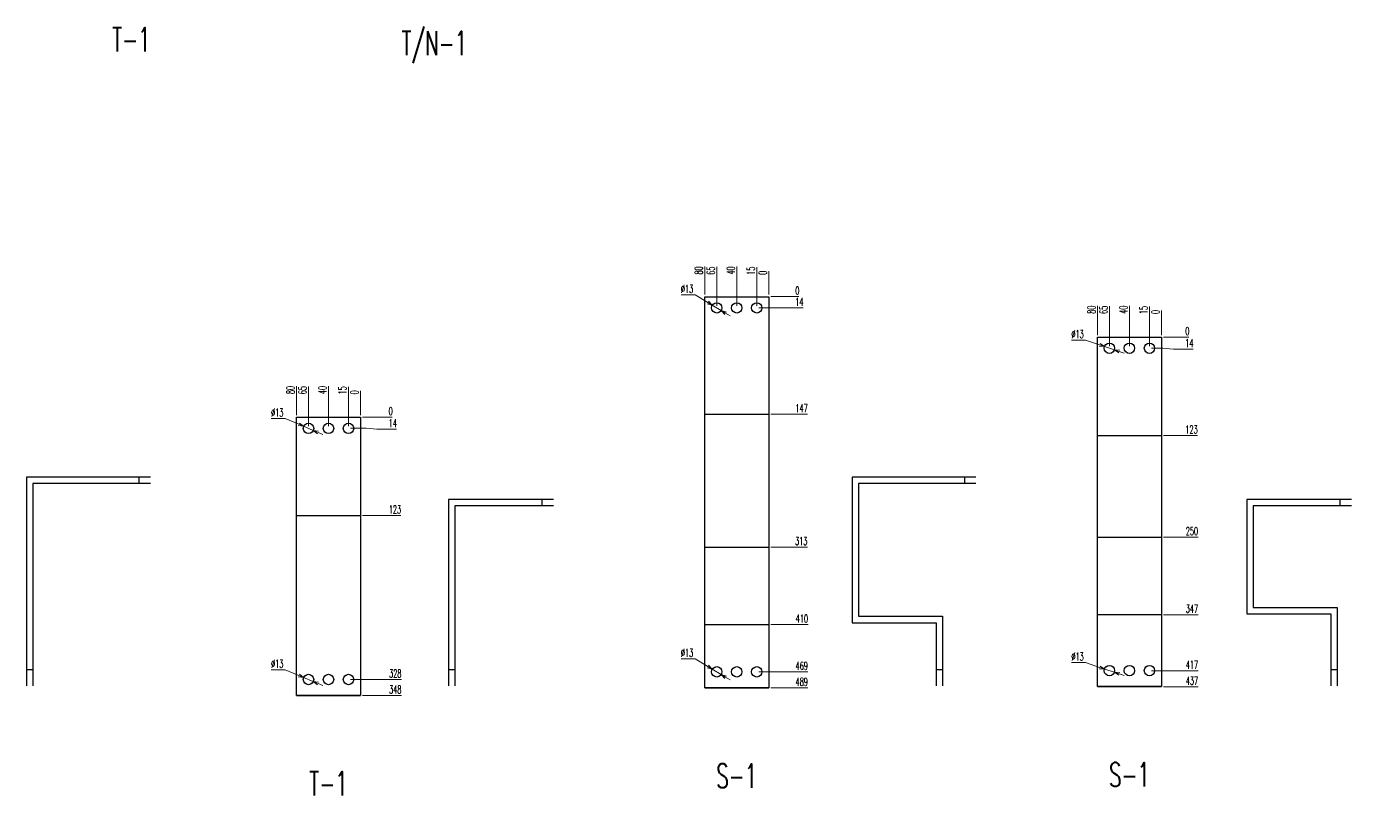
# Model space of a CAD drawing. Header units: millimetres. Extents: x 173893 to 258446, y -176540 to -123824.
# Drawn here: x 198148 to 199804, y -126255 to -125294 of the extents above; entities that cross this region are included whole.
import ezdxf
from ezdxf.enums import TextEntityAlignment as Align

# ---------------------------------------------------------------- set-up
doc = ezdxf.new("R2010")
doc.units = ezdxf.units.MM
doc.header["$LTSCALE"] = 3
doc.layers.add('@.DM. NÉT CHÍNH', color=7, linetype='Continuous')
doc.layers.add('@.VISIBLE', color=7, linetype='Continuous')
doc.styles.add('Ann_w01', font='romans.shx', dxfattribs={"width": 0.6, "bigfont": 'chineset.shx'})
doc.dimstyles.new('Dim 01_SC05', dxfattribs={"dimscale": 5, "dimtxt": 2, "dimasz": 1.3, "dimexe": 0.5, "dimexo": 0.5, "dimgap": 0.5, "dimtad": 1, "dimtoh": 1, "dimdec": 1, "dimzin": 12, "dimdsep": 46, "dimtxsty": 'Ann_w01', "dimblk": 'OPEN30', "dimcen": 1.5, "dimclrd": 6, "dimclre": 6, "dimclrt": 3, "dimadec": 1, "dimazin": 3, "dimtm": 1e-09, "dimtfac": 1, "dimtdec": 1, "dimtmove": 0, "dimatfit": 3, "dimldrblk": 'OPEN30', "dimfxl": 1, "dimtolj": 1, "dimlwd": 20, "dimlwe": 20, "dimarcsym": 0})

# ---------------------------------------------------------------- blocks, each defined once
blk = doc.blocks.new('*D2054')
at = {"layer": '@.VISIBLE', "color": 6, "lineweight": 20, "transparency": 16777216}
blk.add_line((198567.7, -126130.4), (198616.4, -126130.4), dxfattribs=at)
at = {"layer": 'Defpoints', "color": 0, "transparency": 16777216}
for p in [(198526.8, -125782.4), (198565.2, -126130.4), (198598.5, -126130.4)]:
    blk.add_point(p, dxfattribs=at)
at = {"layer": '@.VISIBLE', "color": 3, "transparency": 16777216, "insert": (198608.7, -126122.9), "char_height": 10, "attachment_point": 5, "style": 'Ann_w01'}
blk.add_mtext('\\A1;348', dxfattribs=at)
blk = doc.blocks.new('_Open30')
at = {"color": 0, "linetype": 'ByBlock', "lineweight": -2}
for p, q in [((-1, 0.27), (0, 0)), ((0, 0), (-1, -0.27)), ((0, 0), (-1, 0))]:
    blk.add_line(p, q, dxfattribs=at)
blk = doc.blocks.new('*D2055')
at = {"layer": '@.VISIBLE', "color": 6, "lineweight": 20, "transparency": 16777216}
blk.add_line((198552.7, -126110.4), (198616.4, -126110.4), dxfattribs=at)
at = {"layer": 'Defpoints', "color": 0, "transparency": 16777216}
for p in [(198526.8, -125782.4), (198550.2, -126110.4), (198598.5, -126110.4)]:
    blk.add_point(p, dxfattribs=at)
at = {"layer": '@.VISIBLE', "color": 3, "transparency": 16777216, "insert": (198608.7, -126102.9), "char_height": 10, "attachment_point": 5, "style": 'Ann_w01'}
blk.add_mtext('\\A1;328', dxfattribs=at)
blk = doc.blocks.new('*D2056')
at = {"layer": '@.VISIBLE', "color": 6, "lineweight": 20, "transparency": 16777216}
blk.add_line((198567.7, -125905.4), (198615.6, -125905.4), dxfattribs=at)
at = {"layer": 'Defpoints', "color": 0, "transparency": 16777216}
for p in [(198526.8, -125782.4), (198565.2, -125905.4), (198598.5, -125905.4)]:
    blk.add_point(p, dxfattribs=at)
at = {"layer": '@.VISIBLE', "color": 3, "transparency": 16777216, "insert": (198608.3, -125897.9), "char_height": 10, "attachment_point": 5, "style": 'Ann_w01'}
blk.add_mtext('\\A1;123', dxfattribs=at)
blk = doc.blocks.new('*D2057')
at = {"layer": '@.VISIBLE', "color": 6, "lineweight": 20, "transparency": 16777216}
for p, q in [((198552.7, -125796.4), (198572.5, -125796.4)), ((198572.5, -125796.4), (198585.5, -125797.4)), ((198585.5, -125797.4), (198610.1, -125797.4))]:
    blk.add_line(p, q, dxfattribs=at)
at = {"layer": 'Defpoints', "color": 0, "transparency": 16777216}
for p in [(198526.8, -125782.4), (198550.2, -125796.4), (198598.5, -125797.4)]:
    blk.add_point(p, dxfattribs=at)
at = {"layer": '@.VISIBLE', "color": 3, "transparency": 16777216, "insert": (198605.6, -125789.9), "char_height": 10, "attachment_point": 5, "style": 'Ann_w01'}
blk.add_mtext('\\A1;14', dxfattribs=at)
blk = doc.blocks.new('*D2058')
at = {"layer": '@.VISIBLE', "color": 6, "lineweight": 20, "transparency": 16777216}
blk.add_line((198567.7, -125782.4), (198605, -125782.4), dxfattribs=at)
at = {"layer": 'Defpoints', "color": 0, "transparency": 16777216}
for p in [(198526.8, -125782.4), (198565.2, -125782.4), (198598.5, -125782.4)]:
    blk.add_point(p, dxfattribs=at)
at = {"layer": '@.VISIBLE', "color": 3, "transparency": 16777216, "insert": (198603, -125774.9), "char_height": 10, "attachment_point": 5, "style": 'Ann_w01'}
blk.add_mtext('\\A1;0', dxfattribs=at)
blk = doc.blocks.new('*D2059')
at = {"layer": '@.VISIBLE', "color": 6, "lineweight": 20, "transparency": 16777216}
blk.add_line((198485.2, -125779.9), (198485.2, -125743.7), dxfattribs=at)
at = {"layer": 'Defpoints', "color": 0, "transparency": 16777216}
for p in [(198485.2, -125755.9), (198485.2, -125782.4), (198565.2, -125782.4)]:
    blk.add_point(p, dxfattribs=at)
at = {"layer": '@.VISIBLE', "color": 3, "transparency": 16777216, "insert": (198477.7, -125748.5), "char_height": 10, "attachment_point": 5, "rotation": 90, "style": 'Ann_w01'}
blk.add_mtext('\\A1;80', dxfattribs=at)
blk = doc.blocks.new('*D2060')
at = {"layer": '@.VISIBLE', "color": 6, "lineweight": 20, "transparency": 16777216}
blk.add_line((198500.2, -125793.9), (198500.2, -125744), dxfattribs=at)
at = {"layer": 'Defpoints', "color": 0, "transparency": 16777216}
for p in [(198500.2, -125755.9), (198500.2, -125796.4), (198565.2, -125782.4)]:
    blk.add_point(p, dxfattribs=at)
at = {"layer": '@.VISIBLE', "color": 3, "transparency": 16777216, "insert": (198492.7, -125748.7), "char_height": 10, "attachment_point": 5, "rotation": 90, "style": 'Ann_w01'}
blk.add_mtext('\\A1;65', dxfattribs=at)
blk = doc.blocks.new('*D2061')
at = {"layer": '@.VISIBLE', "color": 6, "lineweight": 20, "transparency": 16777216}
blk.add_line((198525.2, -125793.9), (198525.2, -125743.7), dxfattribs=at)
at = {"layer": 'Defpoints', "color": 0, "transparency": 16777216}
for p in [(198525.2, -125755.9), (198525.2, -125796.4), (198565.2, -125782.4)]:
    blk.add_point(p, dxfattribs=at)
at = {"layer": '@.VISIBLE', "color": 3, "transparency": 16777216, "insert": (198517.7, -125748.5), "char_height": 10, "attachment_point": 5, "rotation": 90, "style": 'Ann_w01'}
blk.add_mtext('\\A1;40', dxfattribs=at)
blk = doc.blocks.new('*D2062')
at = {"layer": '@.VISIBLE', "color": 6, "lineweight": 20, "transparency": 16777216}
blk.add_line((198550.2, -125793.9), (198550.2, -125744.5), dxfattribs=at)
at = {"layer": 'Defpoints', "color": 0, "transparency": 16777216}
for p in [(198550.2, -125755.9), (198550.2, -125796.4), (198565.2, -125782.4)]:
    blk.add_point(p, dxfattribs=at)
at = {"layer": '@.VISIBLE', "color": 3, "transparency": 16777216, "insert": (198542.7, -125749), "char_height": 10, "attachment_point": 5, "rotation": 90, "style": 'Ann_w01'}
blk.add_mtext('\\A1;15', dxfattribs=at)
blk = doc.blocks.new('*D2063')
at = {"layer": '@.VISIBLE', "color": 6, "lineweight": 20, "transparency": 16777216}
blk.add_line((198565.2, -125779.9), (198565.2, -125749.4), dxfattribs=at)
at = {"layer": 'Defpoints', "color": 0, "transparency": 16777216}
for p in [(198565.2, -125755.9), (198565.2, -125782.4), (198565.2, -125782.4)]:
    blk.add_point(p, dxfattribs=at)
at = {"layer": '@.VISIBLE', "color": 3, "transparency": 16777216, "insert": (198557.7, -125751.4), "char_height": 10, "attachment_point": 5, "rotation": 90, "style": 'Ann_w01'}
blk.add_mtext('\\A1;0', dxfattribs=at)
blk = doc.blocks.new('*D2064')
at = {"layer": '@.VISIBLE', "color": 6, "lineweight": 20, "transparency": 16777216}
for p, q in [((198453.6, -125784.2), (198471.2, -125784.2)), ((198471.2, -125784.2), (198488.2, -125791.4)), ((198506.2, -125799), (198494.2, -125793.9)), ((198512.2, -125801.5), (198518.2, -125804))]:
    blk.add_line(p, q, dxfattribs=at)
at = {"layer": 'Defpoints', "color": 0, "transparency": 16777216}
for p in [(198494.2, -125793.9), (198506.2, -125799)]:
    blk.add_point(p, dxfattribs=at)
at = {"layer": '@.VISIBLE', "color": 6, "lineweight": 20, "transparency": 16777216, "xscale": 6.5, "yscale": 6.5, "zscale": 6.5}
for p, rotation in [((198494.2, -125793.9), 337.2043009757998), ((198506.2, -125799), 157.2043009757998)]:
    blk.add_blockref('_Open30', p, dxfattribs=dict(at, rotation=rotation))
at = {"layer": '@.VISIBLE', "color": 3, "transparency": 16777216, "insert": (198461.1, -125776.7), "char_height": 10, "attachment_point": 5, "style": 'Ann_w01'}
blk.add_mtext('\\A1;∅13', dxfattribs=at)
blk = doc.blocks.new('*D2065')
at = {"layer": '@.VISIBLE', "color": 6, "lineweight": 20, "transparency": 16777216}
for p, q in [((198453.6, -126098.2), (198471.2, -126098.2)), ((198471.2, -126098.2), (198488.2, -126105.4)), ((198506.2, -126113), (198494.2, -126107.9)), ((198512.2, -126115.5), (198518.2, -126118))]:
    blk.add_line(p, q, dxfattribs=at)
at = {"layer": 'Defpoints', "color": 0, "transparency": 16777216}
for p in [(198494.2, -126107.9), (198506.2, -126113)]:
    blk.add_point(p, dxfattribs=at)
at = {"layer": '@.VISIBLE', "color": 6, "lineweight": 20, "transparency": 16777216, "xscale": 6.5, "yscale": 6.5, "zscale": 6.5}
for p, rotation in [((198494.2, -126107.9), 337.2043009758238), ((198506.2, -126113), 157.2043009758238)]:
    blk.add_blockref('_Open30', p, dxfattribs=dict(at, rotation=rotation))
at = {"layer": '@.VISIBLE', "color": 3, "transparency": 16777216, "insert": (198461.1, -126090.7), "char_height": 10, "attachment_point": 5, "style": 'Ann_w01'}
blk.add_mtext('\\A1;∅13', dxfattribs=at)
blk = doc.blocks.new('*D2066')
at = {"layer": '@.DM. NÉT CHÍNH', "color": 6, "linetype": 'Continuous', "lineweight": 20, "transparency": 16777216}
blk.add_line((199077.9, -126120.8), (199124.3, -126120.8), dxfattribs=at)
at = {"layer": 'Defpoints', "color": 0, "linetype": 'Continuous', "transparency": 16777216}
for p in [(199035.4, -125631.8), (199075.4, -126120.8), (199106.6, -126120.8)]:
    blk.add_point(p, dxfattribs=at)
at = {"layer": '@.DM. NÉT CHÍNH', "color": 3, "linetype": 'Continuous', "transparency": 16777216, "insert": (199116.7, -126113.3), "char_height": 10, "attachment_point": 5, "style": 'Ann_w01'}
blk.add_mtext('\\A1;489', dxfattribs=at)
blk = doc.blocks.new('*D2067')
at = {"layer": '@.DM. NÉT CHÍNH', "color": 6, "linetype": 'Continuous', "lineweight": 20, "transparency": 16777216}
blk.add_line((199062.9, -126100.8), (199124.3, -126100.8), dxfattribs=at)
at = {"layer": 'Defpoints', "color": 0, "linetype": 'Continuous', "transparency": 16777216}
for p in [(199035.4, -125631.8), (199060.4, -126100.8), (199106.6, -126100.8)]:
    blk.add_point(p, dxfattribs=at)
at = {"layer": '@.DM. NÉT CHÍNH', "color": 3, "linetype": 'Continuous', "transparency": 16777216, "insert": (199116.7, -126093.3), "char_height": 10, "attachment_point": 5, "style": 'Ann_w01'}
blk.add_mtext('\\A1;469', dxfattribs=at)
blk = doc.blocks.new('*D2068')
at = {"layer": '@.DM. NÉT CHÍNH', "color": 6, "linetype": 'Continuous', "lineweight": 20, "transparency": 16777216}
blk.add_line((199077.9, -126041.8), (199124.5, -126041.8), dxfattribs=at)
at = {"layer": 'Defpoints', "color": 0, "linetype": 'Continuous', "transparency": 16777216}
for p in [(199035.4, -125631.8), (199075.4, -126041.8), (199106.6, -126041.8)]:
    blk.add_point(p, dxfattribs=at)
at = {"layer": '@.DM. NÉT CHÍNH', "color": 3, "linetype": 'Continuous', "transparency": 16777216, "insert": (199116.8, -126034.3), "char_height": 10, "attachment_point": 5, "style": 'Ann_w01'}
blk.add_mtext('\\A1;410', dxfattribs=at)
blk = doc.blocks.new('*D2069')
at = {"layer": '@.DM. NÉT CHÍNH', "color": 6, "linetype": 'Continuous', "lineweight": 20, "transparency": 16777216}
blk.add_line((199077.9, -125944.8), (199123.7, -125944.8), dxfattribs=at)
at = {"layer": 'Defpoints', "color": 0, "linetype": 'Continuous', "transparency": 16777216}
for p in [(199035.4, -125631.8), (199075.4, -125944.8), (199105.8, -125944.8)]:
    blk.add_point(p, dxfattribs=at)
at = {"layer": '@.DM. NÉT CHÍNH', "color": 3, "linetype": 'Continuous', "transparency": 16777216, "insert": (199116, -125937.3), "char_height": 10, "attachment_point": 5, "style": 'Ann_w01'}
blk.add_mtext('\\A1;313', dxfattribs=at)
blk = doc.blocks.new('*D2070')
at = {"layer": '@.DM. NÉT CHÍNH', "color": 6, "linetype": 'Continuous', "lineweight": 20, "transparency": 16777216}
blk.add_line((199077.9, -125778.8), (199123.7, -125778.8), dxfattribs=at)
at = {"layer": 'Defpoints', "color": 0, "linetype": 'Continuous', "transparency": 16777216}
for p in [(199035.4, -125631.8), (199075.4, -125778.8), (199106.6, -125778.8)]:
    blk.add_point(p, dxfattribs=at)
at = {"layer": '@.DM. NÉT CHÍNH', "color": 3, "linetype": 'Continuous', "transparency": 16777216, "insert": (199116.4, -125771.3), "char_height": 10, "attachment_point": 5, "style": 'Ann_w01'}
blk.add_mtext('\\A1;147', dxfattribs=at)
blk = doc.blocks.new('*D2071')
at = {"layer": '@.DM. NÉT CHÍNH', "color": 6, "linetype": 'Continuous', "lineweight": 20, "transparency": 16777216}
blk.add_line((199062.9, -125645.8), (199118.3, -125645.8), dxfattribs=at)
at = {"layer": 'Defpoints', "color": 0, "linetype": 'Continuous', "transparency": 16777216}
for p in [(199035.4, -125631.8), (199060.4, -125645.8), (199106.6, -125645.8)]:
    blk.add_point(p, dxfattribs=at)
at = {"layer": '@.DM. NÉT CHÍNH', "color": 3, "linetype": 'Continuous', "transparency": 16777216, "insert": (199113.7, -125638.3), "char_height": 10, "attachment_point": 5, "style": 'Ann_w01'}
blk.add_mtext('\\A1;14', dxfattribs=at)
blk = doc.blocks.new('*D2072')
at = {"layer": '@.DM. NÉT CHÍNH', "color": 6, "linetype": 'Continuous', "lineweight": 20, "transparency": 16777216}
blk.add_line((199077.9, -125631.8), (199113.1, -125631.8), dxfattribs=at)
at = {"layer": 'Defpoints', "color": 0, "linetype": 'Continuous', "transparency": 16777216}
for p in [(199035.4, -125631.8), (199075.4, -125631.8), (199106.6, -125631.8)]:
    blk.add_point(p, dxfattribs=at)
at = {"layer": '@.DM. NÉT CHÍNH', "color": 3, "linetype": 'Continuous', "transparency": 16777216, "insert": (199111.1, -125624.3), "char_height": 10, "attachment_point": 5, "style": 'Ann_w01'}
blk.add_mtext('\\A1;0', dxfattribs=at)
blk = doc.blocks.new('*D2073')
at = {"layer": '@.DM. NÉT CHÍNH', "color": 6, "linetype": 'Continuous', "lineweight": 20, "transparency": 16777216}
blk.add_line((198995.4, -125629.3), (198995.4, -125594.3), dxfattribs=at)
at = {"layer": 'Defpoints', "color": 0, "linetype": 'Continuous', "transparency": 16777216}
for p in [(198995.4, -125606.5), (198995.4, -125631.8), (199075.4, -125631.8)]:
    blk.add_point(p, dxfattribs=at)
at = {"layer": '@.DM. NÉT CHÍNH', "color": 3, "linetype": 'Continuous', "transparency": 16777216, "insert": (198987.9, -125599.1), "char_height": 10, "attachment_point": 5, "rotation": 90, "style": 'Ann_w01'}
blk.add_mtext('\\A1;80', dxfattribs=at)
blk = doc.blocks.new('*D2074')
at = {"layer": '@.DM. NÉT CHÍNH', "color": 6, "linetype": 'Continuous', "lineweight": 20, "transparency": 16777216}
blk.add_line((199010.4, -125643.3), (199010.4, -125594.5), dxfattribs=at)
at = {"layer": 'Defpoints', "color": 0, "linetype": 'Continuous', "transparency": 16777216}
for p in [(199010.4, -125606.5), (199010.4, -125645.8), (199075.4, -125631.8)]:
    blk.add_point(p, dxfattribs=at)
at = {"layer": '@.DM. NÉT CHÍNH', "color": 3, "linetype": 'Continuous', "transparency": 16777216, "insert": (199002.9, -125599.3), "char_height": 10, "attachment_point": 5, "rotation": 90, "style": 'Ann_w01'}
blk.add_mtext('\\A1;65', dxfattribs=at)
blk = doc.blocks.new('*D2075')
at = {"layer": '@.DM. NÉT CHÍNH', "color": 6, "linetype": 'Continuous', "lineweight": 20, "transparency": 16777216}
blk.add_line((199035.4, -125643.3), (199035.4, -125594.3), dxfattribs=at)
at = {"layer": 'Defpoints', "color": 0, "linetype": 'Continuous', "transparency": 16777216}
for p in [(199035.4, -125606.5), (199035.4, -125645.8), (199075.4, -125631.8)]:
    blk.add_point(p, dxfattribs=at)
at = {"layer": '@.DM. NÉT CHÍNH', "color": 3, "linetype": 'Continuous', "transparency": 16777216, "insert": (199027.9, -125599.1), "char_height": 10, "attachment_point": 5, "rotation": 90, "style": 'Ann_w01'}
blk.add_mtext('\\A1;40', dxfattribs=at)
blk = doc.blocks.new('*D2076')
at = {"layer": '@.DM. NÉT CHÍNH', "color": 6, "linetype": 'Continuous', "lineweight": 20, "transparency": 16777216}
blk.add_line((199060.4, -125643.3), (199060.4, -125595.1), dxfattribs=at)
at = {"layer": 'Defpoints', "color": 0, "linetype": 'Continuous', "transparency": 16777216}
for p in [(199060.4, -125606.5), (199060.4, -125645.8), (199075.4, -125631.8)]:
    blk.add_point(p, dxfattribs=at)
at = {"layer": '@.DM. NÉT CHÍNH', "color": 3, "linetype": 'Continuous', "transparency": 16777216, "insert": (199052.9, -125599.5), "char_height": 10, "attachment_point": 5, "rotation": 90, "style": 'Ann_w01'}
blk.add_mtext('\\A1;15', dxfattribs=at)
blk = doc.blocks.new('*D2077')
at = {"layer": '@.DM. NÉT CHÍNH', "color": 6, "linetype": 'Continuous', "lineweight": 20, "transparency": 16777216}
blk.add_line((199075.4, -125629.3), (199075.4, -125600), dxfattribs=at)
at = {"layer": 'Defpoints', "color": 0, "linetype": 'Continuous', "transparency": 16777216}
for p in [(199075.4, -125606.5), (199075.4, -125631.8), (199075.4, -125631.8)]:
    blk.add_point(p, dxfattribs=at)
at = {"layer": '@.DM. NÉT CHÍNH', "color": 3, "linetype": 'Continuous', "transparency": 16777216, "insert": (199067.9, -125602), "char_height": 10, "attachment_point": 5, "rotation": 90, "style": 'Ann_w01'}
blk.add_mtext('\\A1;0', dxfattribs=at)
blk = doc.blocks.new('*D2078')
at = {"layer": '@.DM. NÉT CHÍNH', "color": 6, "linetype": 'Continuous', "lineweight": 20, "transparency": 16777216}
for p, q in [((198965.8, -125629.5), (198983.5, -125629.5)), ((198983.5, -125629.5), (198999.3, -125639.1)), ((199016, -125649.2), (199004.8, -125642.5)), ((199021.5, -125652.6), (199027.1, -125655.9))]:
    blk.add_line(p, q, dxfattribs=at)
at = {"layer": 'Defpoints', "color": 0, "linetype": 'Continuous', "transparency": 16777216}
for p in [(199004.8, -125642.5), (199016, -125649.2)]:
    blk.add_point(p, dxfattribs=at)
at = {"layer": '@.DM. NÉT CHÍNH', "color": 6, "linetype": 'Continuous', "lineweight": 20, "transparency": 16777216, "xscale": 6.5, "yscale": 6.5, "zscale": 6.5}
for p, rotation in [((199004.8, -125642.5), 328.806733501561), ((199016, -125649.2), 148.806733501561)]:
    blk.add_blockref('_Open30', p, dxfattribs=dict(at, rotation=rotation))
at = {"layer": '@.DM. NÉT CHÍNH', "color": 3, "linetype": 'Continuous', "transparency": 16777216, "insert": (198973.4, -125622), "char_height": 10, "attachment_point": 5, "style": 'Ann_w01'}
blk.add_mtext('\\A1;∅13', dxfattribs=at)
blk = doc.blocks.new('*D2079')
at = {"layer": '@.DM. NÉT CHÍNH', "color": 6, "linetype": 'Continuous', "lineweight": 20, "transparency": 16777216}
for p, q in [((198965.8, -126084.5), (198983.5, -126084.5)), ((198983.5, -126084.5), (198999.3, -126094.1)), ((199016, -126104.2), (199004.8, -126097.5)), ((199021.5, -126107.6), (199027.1, -126110.9))]:
    blk.add_line(p, q, dxfattribs=at)
at = {"layer": 'Defpoints', "color": 0, "linetype": 'Continuous', "transparency": 16777216}
for p in [(199004.8, -126097.5), (199016, -126104.2)]:
    blk.add_point(p, dxfattribs=at)
at = {"layer": '@.DM. NÉT CHÍNH', "color": 6, "linetype": 'Continuous', "lineweight": 20, "transparency": 16777216, "xscale": 6.5, "yscale": 6.5, "zscale": 6.5}
for p, rotation in [((199004.8, -126097.5), 328.8067335016794), ((199016, -126104.2), 148.8067335016794)]:
    blk.add_blockref('_Open30', p, dxfattribs=dict(at, rotation=rotation))
at = {"layer": '@.DM. NÉT CHÍNH', "color": 3, "linetype": 'Continuous', "transparency": 16777216, "insert": (198973.4, -126077), "char_height": 10, "attachment_point": 5, "style": 'Ann_w01'}
blk.add_mtext('\\A1;∅13', dxfattribs=at)
blk = doc.blocks.new('*D2080')
at = {"layer": '@.VISIBLE', "color": 6, "lineweight": 20, "transparency": 16777216}
blk.add_line((199568.7, -126119.4), (199612, -126119.4), dxfattribs=at)
at = {"layer": 'Defpoints', "color": 0, "transparency": 16777216}
for p in [(199526.2, -125682.4), (199566.2, -126119.4), (199594.1, -126119.4)]:
    blk.add_point(p, dxfattribs=at)
at = {"layer": '@.VISIBLE', "color": 3, "transparency": 16777216, "insert": (199604.3, -126111.9), "char_height": 10, "attachment_point": 5, "style": 'Ann_w01'}
blk.add_mtext('\\A1;437', dxfattribs=at)
blk = doc.blocks.new('*D2081')
at = {"layer": '@.VISIBLE', "color": 6, "lineweight": 20, "transparency": 16777216}
blk.add_line((199553.7, -126099.4), (199612, -126099.4), dxfattribs=at)
at = {"layer": 'Defpoints', "color": 0, "transparency": 16777216}
for p in [(199526.2, -125682.4), (199551.2, -126099.4), (199594.1, -126099.4)]:
    blk.add_point(p, dxfattribs=at)
at = {"layer": '@.VISIBLE', "color": 3, "transparency": 16777216, "insert": (199604.3, -126091.9), "char_height": 10, "attachment_point": 5, "style": 'Ann_w01'}
blk.add_mtext('\\A1;417', dxfattribs=at)
blk = doc.blocks.new('*D2082')
at = {"layer": '@.VISIBLE', "color": 6, "lineweight": 20, "transparency": 16777216}
blk.add_line((199568.7, -126029.4), (199612, -126029.4), dxfattribs=at)
at = {"layer": 'Defpoints', "color": 0, "transparency": 16777216}
for p in [(199526.2, -125682.4), (199566.2, -126029.4), (199594.1, -126029.4)]:
    blk.add_point(p, dxfattribs=at)
at = {"layer": '@.VISIBLE', "color": 3, "transparency": 16777216, "insert": (199604.3, -126021.9), "char_height": 10, "attachment_point": 5, "style": 'Ann_w01'}
blk.add_mtext('\\A1;347', dxfattribs=at)
blk = doc.blocks.new('*D2083')
at = {"layer": '@.VISIBLE', "color": 6, "lineweight": 20, "transparency": 16777216}
blk.add_line((199568.7, -125932.4), (199612, -125932.4), dxfattribs=at)
at = {"layer": 'Defpoints', "color": 0, "transparency": 16777216}
for p in [(199526.2, -125682.4), (199566.2, -125932.4), (199594.1, -125932.4)]:
    blk.add_point(p, dxfattribs=at)
at = {"layer": '@.VISIBLE', "color": 3, "transparency": 16777216, "insert": (199604.3, -125924.9), "char_height": 10, "attachment_point": 5, "style": 'Ann_w01'}
blk.add_mtext('\\A1;250', dxfattribs=at)
blk = doc.blocks.new('*D2084')
at = {"layer": '@.VISIBLE', "color": 6, "lineweight": 20, "transparency": 16777216}
blk.add_line((199568.7, -125805.4), (199611.1, -125805.4), dxfattribs=at)
at = {"layer": 'Defpoints', "color": 0, "transparency": 16777216}
for p in [(199526.2, -125682.4), (199566.2, -125805.4), (199594.1, -125805.4)]:
    blk.add_point(p, dxfattribs=at)
at = {"layer": '@.VISIBLE', "color": 3, "transparency": 16777216, "insert": (199603.8, -125797.9), "char_height": 10, "attachment_point": 5, "style": 'Ann_w01'}
blk.add_mtext('\\A1;123', dxfattribs=at)
blk = doc.blocks.new('*D2085')
at = {"layer": '@.VISIBLE', "color": 6, "lineweight": 20, "transparency": 16777216}
for p, q in [((199553.7, -125696.4), (199568.1, -125696.4)), ((199568.1, -125696.4), (199581.1, -125697.4)), ((199581.1, -125697.4), (199605.7, -125697.4))]:
    blk.add_line(p, q, dxfattribs=at)
at = {"layer": 'Defpoints', "color": 0, "transparency": 16777216}
for p in [(199526.2, -125682.4), (199551.2, -125696.4), (199594.1, -125697.4)]:
    blk.add_point(p, dxfattribs=at)
at = {"layer": '@.VISIBLE', "color": 3, "transparency": 16777216, "insert": (199601.1, -125689.9), "char_height": 10, "attachment_point": 5, "style": 'Ann_w01'}
blk.add_mtext('\\A1;14', dxfattribs=at)
blk = doc.blocks.new('*D2086')
at = {"layer": '@.VISIBLE', "color": 6, "lineweight": 20, "transparency": 16777216}
blk.add_line((199568.7, -125682.4), (199600.6, -125682.4), dxfattribs=at)
at = {"layer": 'Defpoints', "color": 0, "transparency": 16777216}
for p in [(199526.2, -125682.4), (199566.2, -125682.4), (199594.1, -125682.4)]:
    blk.add_point(p, dxfattribs=at)
at = {"layer": '@.VISIBLE', "color": 3, "transparency": 16777216, "insert": (199598.6, -125674.9), "char_height": 10, "attachment_point": 5, "style": 'Ann_w01'}
blk.add_mtext('\\A1;0', dxfattribs=at)
blk = doc.blocks.new('*D2087')
at = {"layer": '@.VISIBLE', "color": 6, "lineweight": 20, "transparency": 16777216}
blk.add_line((199486.2, -125679.9), (199486.2, -125643.3), dxfattribs=at)
at = {"layer": 'Defpoints', "color": 0, "transparency": 16777216}
for p in [(199486.2, -125655.5), (199486.2, -125682.4), (199566.2, -125682.4)]:
    blk.add_point(p, dxfattribs=at)
at = {"layer": '@.VISIBLE', "color": 3, "transparency": 16777216, "insert": (199478.7, -125648.1), "char_height": 10, "attachment_point": 5, "rotation": 90, "style": 'Ann_w01'}
blk.add_mtext('\\A1;80', dxfattribs=at)
blk = doc.blocks.new('*D2088')
at = {"layer": '@.VISIBLE', "color": 6, "lineweight": 20, "transparency": 16777216}
blk.add_line((199501.2, -125693.9), (199501.2, -125643.6), dxfattribs=at)
at = {"layer": 'Defpoints', "color": 0, "transparency": 16777216}
for p in [(199501.2, -125655.5), (199501.2, -125696.4), (199566.2, -125682.4)]:
    blk.add_point(p, dxfattribs=at)
at = {"layer": '@.VISIBLE', "color": 3, "transparency": 16777216, "insert": (199493.7, -125648.3), "char_height": 10, "attachment_point": 5, "rotation": 90, "style": 'Ann_w01'}
blk.add_mtext('\\A1;65', dxfattribs=at)
blk = doc.blocks.new('*D2089')
at = {"layer": '@.VISIBLE', "color": 6, "lineweight": 20, "transparency": 16777216}
blk.add_line((199526.2, -125693.9), (199526.2, -125643.3), dxfattribs=at)
at = {"layer": 'Defpoints', "color": 0, "transparency": 16777216}
for p in [(199526.2, -125655.5), (199526.2, -125696.4), (199566.2, -125682.4)]:
    blk.add_point(p, dxfattribs=at)
at = {"layer": '@.VISIBLE', "color": 3, "transparency": 16777216, "insert": (199518.7, -125648.1), "char_height": 10, "attachment_point": 5, "rotation": 90, "style": 'Ann_w01'}
blk.add_mtext('\\A1;40', dxfattribs=at)
blk = doc.blocks.new('*D2090')
at = {"layer": '@.VISIBLE', "color": 6, "lineweight": 20, "transparency": 16777216}
blk.add_line((199551.2, -125693.9), (199551.2, -125644.1), dxfattribs=at)
at = {"layer": 'Defpoints', "color": 0, "transparency": 16777216}
for p in [(199551.2, -125655.5), (199551.2, -125696.4), (199566.2, -125682.4)]:
    blk.add_point(p, dxfattribs=at)
at = {"layer": '@.VISIBLE', "color": 3, "transparency": 16777216, "insert": (199543.7, -125648.6), "char_height": 10, "attachment_point": 5, "rotation": 90, "style": 'Ann_w01'}
blk.add_mtext('\\A1;15', dxfattribs=at)
blk = doc.blocks.new('*D2091')
at = {"layer": '@.VISIBLE', "color": 6, "lineweight": 20, "transparency": 16777216}
blk.add_line((199566.2, -125679.9), (199566.2, -125649), dxfattribs=at)
at = {"layer": 'Defpoints', "color": 0, "transparency": 16777216}
for p in [(199566.2, -125655.5), (199566.2, -125682.4), (199566.2, -125682.4)]:
    blk.add_point(p, dxfattribs=at)
at = {"layer": '@.VISIBLE', "color": 3, "transparency": 16777216, "insert": (199558.7, -125651), "char_height": 10, "attachment_point": 5, "rotation": 90, "style": 'Ann_w01'}
blk.add_mtext('\\A1;0', dxfattribs=at)
blk = doc.blocks.new('*D2092')
at = {"layer": '@.VISIBLE', "color": 6, "lineweight": 20, "transparency": 16777216}
for p, q in [((199453.7, -125686.2), (199471.4, -125686.2)), ((199471.4, -125686.2), (199488.9, -125692.2)), ((199507.4, -125698.4), (199495.1, -125694.3)), ((199513.5, -125700.5), (199519.7, -125702.6))]:
    blk.add_line(p, q, dxfattribs=at)
at = {"layer": 'Defpoints', "color": 0, "transparency": 16777216}
for p in [(199495.1, -125694.3), (199507.4, -125698.4)]:
    blk.add_point(p, dxfattribs=at)
at = {"layer": '@.VISIBLE', "color": 6, "lineweight": 20, "transparency": 16777216, "xscale": 6.5, "yscale": 6.5, "zscale": 6.5}
for p, rotation in [((199495.1, -125694.3), 341.2562066053991), ((199507.4, -125698.4), 161.256206605399)]:
    blk.add_blockref('_Open30', p, dxfattribs=dict(at, rotation=rotation))
at = {"layer": '@.VISIBLE', "color": 3, "transparency": 16777216, "insert": (199461.3, -125678.7), "char_height": 10, "attachment_point": 5, "style": 'Ann_w01'}
blk.add_mtext('\\A1;∅13', dxfattribs=at)
blk = doc.blocks.new('*D2093')
at = {"layer": '@.VISIBLE', "color": 6, "lineweight": 20, "transparency": 16777216}
for p, q in [((199453.7, -126089.2), (199471.4, -126089.2)), ((199471.4, -126089.2), (199488.9, -126095.2)), ((199507.4, -126101.4), (199495.1, -126097.3)), ((199513.5, -126103.5), (199519.7, -126105.6))]:
    blk.add_line(p, q, dxfattribs=at)
at = {"layer": 'Defpoints', "color": 0, "transparency": 16777216}
for p in [(199495.1, -126097.3), (199507.4, -126101.4)]:
    blk.add_point(p, dxfattribs=at)
at = {"layer": '@.VISIBLE', "color": 6, "lineweight": 20, "transparency": 16777216, "xscale": 6.5, "yscale": 6.5, "zscale": 6.5}
for p, rotation in [((199495.1, -126097.3), 341.2562066062342), ((199507.4, -126101.4), 161.2562066062342)]:
    blk.add_blockref('_Open30', p, dxfattribs=dict(at, rotation=rotation))
at = {"layer": '@.VISIBLE', "color": 3, "transparency": 16777216, "insert": (199461.3, -126081.7), "char_height": 10, "attachment_point": 5, "style": 'Ann_w01'}
blk.add_mtext('\\A1;∅13', dxfattribs=at)

msp = doc.modelspace()

# ---------------------------------------------------------------- linework, layer by layer
at = {"layer": '@.DM. NÉT CHÍNH', "linetype": 'Continuous'}
for p, q in [((198288.27, -125857.39), (198288.27, -125865.39)), ((199319.93, -125857.39), (199319.93, -125865.39)), ((198791.72, -125885.39), (198791.72, -125893.39)), ((199789.2, -125885.39), (199789.2, -125893.39)), ((198155.82, -126098.39), (198147.82, -126098.39)), ((198683.27, -126098.39), (198675.27, -126098.39)), ((199292.48, -126098.39), (199284.48, -126098.39)), ((199785.75, -126098.39), (199777.75, -126098.39))]:
    msp.add_line(p, q, dxfattribs=at)
at = {"layer": '@.VISIBLE', "color": 2}
for p, q in [((198995.41, -126120.82), (199075.41, -126120.82)), ((199486.21, -126119.35), (199566.21, -126119.35))]:
    msp.add_line(p, q, dxfattribs=at)
at = {"layer": '@.VISIBLE', "color": 4}
msp.add_line((198485.23, -126130.44), (198565.23, -126130.44), dxfattribs=at)
at = {"layer": '@.VISIBLE', "color": 2}
for points in [[(198995.41, -126120.82), (198995.41, -125631.82), (199075.41, -125631.82), (199075.41, -126120.82)], [(199486.21, -126119.35), (199486.21, -125682.35), (199566.21, -125682.35), (199566.21, -126119.35)], [(198995.41, -126120.82), (198995.41, -125778.82), (199075.41, -125778.82), (199075.41, -126120.82)], [(199486.21, -126119.35), (199486.21, -125805.35), (199566.21, -125805.35), (199566.21, -126119.35)], [(198995.41, -126120.82), (198995.41, -125944.82), (199075.41, -125944.82), (199075.41, -126120.82)], [(199486.21, -126119.35), (199486.21, -125932.35), (199566.21, -125932.35), (199566.21, -126119.35)], [(198995.41, -126120.82), (198995.41, -126041.82), (199075.41, -126041.82), (199075.41, -126120.82)], [(199486.21, -126119.35), (199486.21, -126029.35), (199566.21, -126029.35), (199566.21, -126119.35)]]:
    msp.add_lwpolyline(points, close=True, dxfattribs=at)
at = {"layer": '@.VISIBLE', "color": 4}
for points in [[(198485.23, -126130.44), (198485.23, -125782.44), (198565.23, -125782.44), (198565.23, -126130.44)], [(198485.23, -126130.44), (198485.23, -125905.44), (198565.23, -125905.44), (198565.23, -126130.44)]]:
    msp.add_lwpolyline(points, close=True, dxfattribs=at)
for points in [[(198302.77, -125857.39), (198147.82, -125857.39), (198147.82, -126118.39)], [(198302.77, -125865.39), (198155.82, -125865.39), (198155.82, -126118.39)], [(198806.22, -125885.39), (198675.27, -125885.39), (198675.27, -126118.39)], [(198806.22, -125893.39), (198683.27, -125893.39), (198683.27, -126118.39)]]:
    msp.add_lwpolyline(points, dxfattribs=at)
at = {"layer": '@.VISIBLE', "color": 2}
for points in [[(199334.43, -125857.39), (199179.48, -125857.39), (199179.48, -126039.39), (199284.48, -126039.39), (199284.48, -126118.39)], [(199334.43, -125865.39), (199187.48, -125865.39), (199187.48, -126031.39), (199292.48, -126031.39), (199292.48, -126118.39)], [(199803.7, -125885.39), (199672.75, -125885.39), (199672.75, -126028.39), (199777.75, -126028.39), (199777.75, -126118.39)], [(199803.7, -125893.39), (199680.75, -125893.39), (199680.75, -126020.39), (199785.75, -126020.39), (199785.75, -126118.39)]]:
    msp.add_lwpolyline(points, dxfattribs=at)
for centre in [(199010.41, -125645.82), (199035.41, -125645.82), (199060.41, -125645.82), (199501.21, -125696.35), (199526.21, -125696.35), (199551.21, -125696.35), (199010.41, -126100.82), (199035.41, -126100.82), (199060.41, -126100.82), (199501.21, -126099.35), (199526.21, -126099.35), (199551.21, -126099.35)]:
    msp.add_circle(centre, 6.5, dxfattribs=at)
at = {"layer": '@.VISIBLE', "color": 4}
for centre in [(198500.23, -125796.44), (198525.23, -125796.44), (198550.23, -125796.44), (198500.23, -126110.44), (198525.23, -126110.44), (198550.23, -126110.44)]:
    msp.add_circle(centre, 6.5, dxfattribs=at)

# ---------------------------------------------------------------- texts
at = {"style": 'Ann_w01', "width": 0.6}
for s, p in [('T-1', (198278.94, -125310.35)), ('T/N-1', (198657.51, -125314.77)), ('T-1', (198525.23, -126240.44)), ('S-1', (199035.41, -126230.82)), ('S-1', (199526.21, -126229.35))]:
    msp.add_text(s, height=30, dxfattribs=at).set_placement(p, align=Align.MIDDLE_CENTER)

# ---------------------------------------------------------------- dimensions: what is measured, and where the dimension line sits
at = {"layer": '@.DM. NÉT CHÍNH', "linetype": 'Continuous'}
for feature_location, offset, dtype, origin, picture, middle in [((198995.41, -125631.82), (0, 25.35), 1, (199075.41, -125631.82), '*D2073', (198987.91, -125599.12)), ((199010.41, -125645.82), (0, 39.35), 1, (199075.41, -125631.82), '*D2074', (199002.91, -125599.26)), ((199035.41, -125645.82), (0, 39.35), 1, (199075.41, -125631.82), '*D2075', (199027.91, -125599.12)), ((199060.41, -125645.82), (0, 39.35), 1, (199075.41, -125631.82), '*D2076', (199052.91, -125599.55)), ((199075.40869511, -125631.82410561), (0, 25.34985901), 1, (199075.40869511, -125631.82410561), '*D2077', (199067.90869511, -125601.97424659)), ((199075.40869511, -125631.8241056), (31.20199497, 0), 0, (199035.40869511, -125631.8241056), '*D2072', (199111.11069008, -125624.3241056)), ((199060.41, -125645.82), (46.2, 0), 0, (199035.41, -125631.82), '*D2071', (199113.68, -125638.32)), ((199075.41, -126120.82), (31.2, 0), 0, (199035.41, -125631.82), '*D2066', (199116.68, -126113.32)), ((199060.41, -126100.82), (46.2, 0), 0, (199035.41, -125631.82), '*D2067', (199116.68, -126093.32)), ((199075.41, -126041.82), (31.2, 0), 0, (199035.41, -125631.82), '*D2068', (199116.82, -126034.32)), ((199075.41, -125944.82), (30.34, 0), 0, (199035.41, -125631.82), '*D2069', (199115.97, -125937.32)), ((199075.41, -125778.82), (31.2, 0), 0, (199035.41, -125631.82), '*D2070', (199116.4, -125771.32))]:
    dim = msp.add_ordinate_dim(feature_location=feature_location, offset=offset, dtype=dtype, origin=origin, dimstyle='Dim 01_SC05', dxfattribs=at)
    dim.commit()
    dim.dimension.update_dxf_attribs({"geometry": picture, "text_midpoint": middle})
for p1, p2, picture, middle in [((199015.97, -125649.19), (199004.85, -125642.46), '*D2078', (198973.39, -125629.51)), ((199015.97, -126104.19), (199004.85, -126097.46), '*D2079', (198973.39, -126084.51))]:
    dim = msp.add_diameter_dim_2p(p1=p1, p2=p2, dimstyle='Dim 01_SC05', dxfattribs=at)
    dim.commit()
    dim.dimension.update_dxf_attribs({"geometry": picture, "text_midpoint": middle, "dimtype": 163})
at = {"layer": '@.VISIBLE', "color": 2}
for feature_location, offset, dtype, origin, picture, middle in [((199486.21, -125682.35), (0, 26.86), 1, (199566.21, -125682.35), '*D2087', (199478.71, -125648.14)), ((199501.21, -125696.35), (0, 40.86), 1, (199566.21, -125682.35), '*D2088', (199493.71, -125648.28)), ((199526.21, -125696.35), (0, 40.86), 1, (199566.21, -125682.35), '*D2089', (199518.71, -125648.14)), ((199551.21, -125696.35), (0, 40.86), 1, (199566.21, -125682.35), '*D2090', (199543.71, -125648.57)), ((199566.21032419, -125682.35351388), (0, 26.85657066), 1, (199566.21032419, -125682.35351388), '*D2091', (199558.71032419, -125650.99694322)), ((199566.21032419, -125682.35351388), (27.85206681, 0), 0, (199526.21032419, -125682.35351388), '*D2086', (199598.562391, -125674.85351388)), ((199566.21, -126119.35), (27.85, 0), 0, (199526.21, -125682.35), '*D2080', (199604.28, -126111.85)), ((199551.21, -126099.35), (42.85, 0), 0, (199526.21, -125682.35), '*D2081', (199604.28, -126091.85)), ((199566.21, -126029.35), (27.85, 0), 0, (199526.21, -125682.35), '*D2082', (199604.28, -126021.85)), ((199566.21, -125932.35), (27.85, 0), 0, (199526.21, -125682.35), '*D2083', (199604.28, -125924.85)), ((199566.21, -125805.35), (27.85, 0), 0, (199526.21, -125682.35), '*D2084', (199603.85, -125797.85)), ((199551.21, -125696.35), (42.85, -1), 0, (199526.21, -125682.35), '*D2085', (199601.13, -125689.85))]:
    dim = msp.add_ordinate_dim(feature_location=feature_location, offset=offset, dtype=dtype, origin=origin, dimstyle='Dim 01_SC05', dxfattribs=at)
    dim.commit()
    dim.dimension.update_dxf_attribs({"geometry": picture, "text_midpoint": middle})
for p1, p2, picture, middle in [((199507.37, -125698.44), (199495.06, -125694.26), '*D2092', (199461.31, -125686.23)), ((199507.37, -126101.44), (199495.06, -126097.26), '*D2093', (199461.31, -126089.23))]:
    dim = msp.add_diameter_dim_2p(p1=p1, p2=p2, dimstyle='Dim 01_SC05', dxfattribs=at)
    dim.commit()
    dim.dimension.update_dxf_attribs({"geometry": picture, "text_midpoint": middle, "dimtype": 163})
at = {"layer": '@.VISIBLE', "color": 4}
for feature_location, offset, dtype, origin, picture, middle in [((198485.23, -125782.44), (0, 26.55), 1, (198565.23, -125782.44), '*D2059', (198477.73, -125748.53)), ((198500.23, -125796.44), (0, 40.55), 1, (198565.23, -125782.44), '*D2060', (198492.73, -125748.67)), ((198525.23, -125796.44), (0, 40.55), 1, (198565.23, -125782.44), '*D2061', (198517.73, -125748.53)), ((198550.23, -125796.44), (0, 40.55), 1, (198565.23, -125782.44), '*D2062', (198542.73, -125748.96)), ((198565.23313793, -125782.43645735), (0, 26.55149688), 1, (198565.23313794, -125782.43645735), '*D2063', (198557.73313793, -125751.38496046)), ((198565.23313793, -125782.43645735), (33.27124665, 0), 0, (198526.83957928, -125782.43645735), '*D2058', (198603.00438459, -125774.93645735)), ((198565.23, -126130.44), (33.27, 0), 0, (198526.84, -125782.44), '*D2054', (198608.72, -126122.94)), ((198550.23, -126110.44), (48.27, 0), 0, (198526.84, -125782.44), '*D2055', (198608.72, -126102.94)), ((198565.23, -125905.44), (33.27, 0), 0, (198526.84, -125782.44), '*D2056', (198608.29, -125897.94)), ((198550.23, -125796.44), (48.27, -1), 0, (198526.84, -125782.44), '*D2057', (198605.58, -125789.94))]:
    dim = msp.add_ordinate_dim(feature_location=feature_location, offset=offset, dtype=dtype, origin=origin, dimstyle='Dim 01_SC05', dxfattribs=at)
    dim.commit()
    dim.dimension.update_dxf_attribs({"geometry": picture, "text_midpoint": middle})
for p1, p2, picture, middle in [((198506.23, -125798.95), (198494.24, -125793.92), '*D2064', (198461.12, -125784.23)), ((198506.23, -126112.95), (198494.24, -126107.92), '*D2065', (198461.12, -126098.23))]:
    dim = msp.add_diameter_dim_2p(p1=p1, p2=p2, dimstyle='Dim 01_SC05', dxfattribs=at)
    dim.commit()
    dim.dimension.update_dxf_attribs({"geometry": picture, "text_midpoint": middle, "dimtype": 163})

doc.saveas('drawing.dxf')
